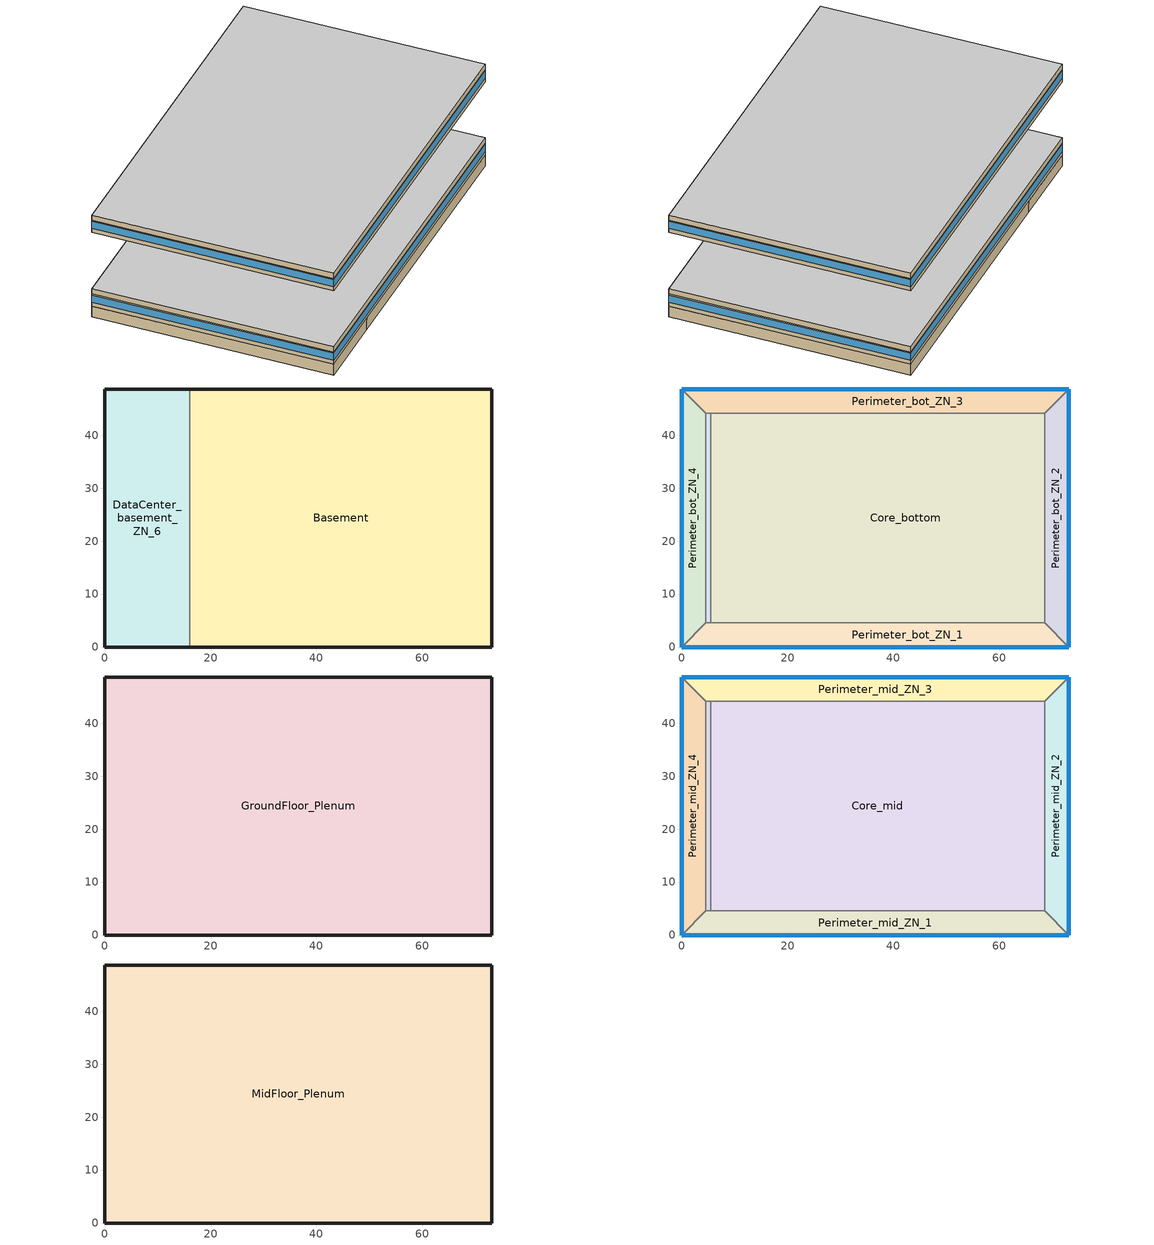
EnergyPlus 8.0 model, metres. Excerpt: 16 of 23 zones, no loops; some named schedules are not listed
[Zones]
Basement
 floor othersidecoefficients (ext_slab_8in_with_carpet): 73.11,48.74 73.11,0 16.08,0 16.08,48.74 z-2.44
 wall othersidecoefficients (basement_wall): 16.08,0 73.11,0 73.11,48.74 16.08,48.74 z-2.44:0
 wall to DataCenter_basement_ZN_6 (int_wall): 16.08,48.74 16.08,0 z-2.44:0
DataCenter_basement_ZN_6
 floor othersidecoefficients (ext_slab_8in_with_carpet): 16.08,48.74 16.08,0 0,0 0,48.74 z-2.44
 wall othersidecoefficients (basement_wall): 16.08,48.74 0,48.74 0,0 16.08,0 z-2.44:0
Core_bottom
 floor to DataCenter_basement_ZN_6 (int_slab_floor): 16.08,44.16 16.08,4.57 5.49,4.57 5.49,44.16 z0
 floor to Basement (int_slab_floor): 68.53,44.16 68.53,4.57 16.08,4.57 16.08,44.16 z0
 wall to Perimeter_bot_ZN_1 (int_wall): 5.49,4.57 68.53,4.57 z0:2.74
 wall to DataCenter_bot_ZN_6 (int_wall): 5.49,44.16 5.49,4.57 z0:2.74
 wall to Perimeter_bot_ZN_3 (int_wall): 68.53,44.16 5.49,44.16 z0:2.74
 wall to Perimeter_bot_ZN_2 (int_wall): 68.53,4.57 68.53,44.16 z0:2.74
 ceiling to GroundFloor_Plenum (DropCeiling): 5.49,44.16 5.49,4.57 68.53,4.57 68.53,44.16 z2.74
Perimeter_bot_ZN_3
 floor to Basement (int_slab_floor): 73.11,48.74 68.53,44.16 16.08,44.16 16.08,48.74 z0
 floor to DataCenter_basement_ZN_6 (int_slab_floor): 16.08,48.74 16.08,44.16 4.57,44.16 0,48.74 z0
 wall outside (nonres_ext_wall): 73.11,48.74 0,48.74 z0:2.74
 wall to Perimeter_bot_ZN_4 (int_wall): 0,48.74 4.57,44.16 z0:2.74
 wall to Perimeter_bot_ZN_2 (int_wall): 68.53,44.16 73.11,48.74 z0:2.74
 wall to DataCenter_bot_ZN_6 (int_wall): 4.57,44.16 5.49,44.16 z0:2.74
 window (Window_U_0.42_SHGC_0.40): 73.11,48.74 0,48.74 z0.91:2.5
 ceiling to GroundFloor_Plenum (DropCeiling): 0,48.74 4.57,44.16 68.53,44.16 73.11,48.74 z2.74
Perimeter_bot_ZN_2
 floor to Basement (int_slab_floor): 73.11,48.74 73.11,0 68.53,4.57 68.53,44.16 z0
 wall outside (nonres_ext_wall): 73.11,0 73.11,48.74 z0:2.74
 wall to Perimeter_bot_ZN_1 (int_wall): 68.53,4.57 73.11,0 z0:2.74
 window (Window_U_0.42_SHGC_0.40): 73.11,0 73.11,48.74 z0.91:2.5
 ceiling to GroundFloor_Plenum (DropCeiling): 68.53,44.16 68.53,4.57 73.11,0 73.11,48.74 z2.74
Perimeter_bot_ZN_1
 floor to DataCenter_basement_ZN_6 (int_slab_floor): 16.08,4.57 16.08,0 0,0 4.57,4.57 z0
 floor to Basement (int_slab_floor): 68.53,4.57 73.11,0 16.08,0 16.08,4.57 z0
 wall outside (nonres_ext_wall): 0,0 73.11,0 z0:2.74
 wall to DataCenter_bot_ZN_6 (int_wall): 5.49,4.57 4.57,4.57 z0:2.74
 wall to Perimeter_bot_ZN_4 (int_wall): 4.57,4.57 0,0 z0:2.74
 window (Window_U_0.42_SHGC_0.40): 0,0 73.11,0 z0.91:2.5
 ceiling to GroundFloor_Plenum (DropCeiling): 4.57,4.57 0,0 73.11,0 68.53,4.57 z2.74
Perimeter_bot_ZN_4
 floor to DataCenter_basement_ZN_6 (int_slab_floor): 4.57,44.16 4.57,4.57 0,0 0,48.74 z0
 wall outside (nonres_ext_wall): 0,48.74 0,0 z0:2.74
 wall to DataCenter_bot_ZN_6 (int_wall): 4.57,4.57 4.57,44.16 z0:2.74
 window (Window_U_0.42_SHGC_0.40): 0,48.74 0,0 z0.91:2.5
 ceiling to GroundFloor_Plenum (DropCeiling): 0,48.74 0,0 4.57,4.57 4.57,44.16 z2.74
DataCenter_bot_ZN_6
 floor to DataCenter_basement_ZN_6 (int_slab_floor): 5.49,44.16 5.49,4.57 4.57,4.57 4.57,44.16 z0
 ceiling to GroundFloor_Plenum (DropCeiling): 4.57,44.16 4.57,4.57 5.49,4.57 5.49,44.16 z2.74
GroundFloor_Plenum
 wall outside (nonres_ext_wall): 73.11,48.74 0,48.74 0,0 73.11,0 73.11,48.74 z2.74:3.96
 ceiling adiabatic (int_slab_ceiling): 0,48.74 0,0 73.11,0 73.11,48.74 z3.96
Core_mid
 floor adiabatic (int_slab_floor): 68.53,44.16 68.53,4.57 5.49,4.57 5.49,44.16 z16.77
 wall to Perimeter_mid_ZN_1 (int_wall): 5.49,4.57 68.53,4.57 z16.77:19.51
 wall to DataCenter_mid_ZN_6 (int_wall): 5.49,44.16 5.49,4.57 z16.77:19.51
 wall to Perimeter_mid_ZN_3 (int_wall): 68.53,44.16 5.49,44.16 z16.77:19.51
 wall to Perimeter_mid_ZN_2 (int_wall): 68.53,4.57 68.53,44.16 z16.77:19.51
 ceiling to MidFloor_Plenum (DropCeiling): 5.49,44.16 5.49,4.57 68.53,4.57 68.53,44.16 z19.51
Perimeter_mid_ZN_3
 floor adiabatic (int_slab_floor): 73.11,48.74 68.53,44.16 4.57,44.16 0,48.74 z16.77
 wall outside (nonres_ext_wall): 73.11,48.74 0,48.74 z16.77:19.51
 wall to Perimeter_mid_ZN_4 (int_wall): 0,48.74 4.57,44.16 z16.77:19.51
 wall to Perimeter_mid_ZN_2 (int_wall): 68.53,44.16 73.11,48.74 z16.77:19.51
 wall to DataCenter_mid_ZN_6 (int_wall): 4.57,44.16 5.49,44.16 z16.77:19.51
 window (Window_U_0.42_SHGC_0.40): 73.11,48.74 0,48.74 z17.68:19.27
 ceiling to MidFloor_Plenum (DropCeiling): 0,48.74 4.57,44.16 68.53,44.16 73.11,48.74 z19.51
Perimeter_mid_ZN_2
 floor adiabatic (int_slab_floor): 73.11,48.74 73.11,0 68.53,4.57 68.53,44.16 z16.77
 wall outside (nonres_ext_wall): 73.11,0 73.11,48.74 z16.77:19.51
 wall to Perimeter_mid_ZN_1 (int_wall): 68.53,4.57 73.11,0 z16.77:19.51
 window (Window_U_0.42_SHGC_0.40): 73.11,0 73.11,48.74 z17.68:19.27
 ceiling to MidFloor_Plenum (DropCeiling): 68.53,44.16 68.53,4.57 73.11,0 73.11,48.74 z19.51
Perimeter_mid_ZN_1
 floor adiabatic (int_slab_floor): 68.53,4.57 73.11,0 0,0 4.57,4.57 z16.77
 wall outside (nonres_ext_wall): 0,0 73.11,0 z16.77:19.51
 wall to DataCenter_mid_ZN_6 (int_wall): 5.49,4.57 4.57,4.57 z16.77:19.51
 wall to Perimeter_mid_ZN_4 (int_wall): 4.57,4.57 0,0 z16.77:19.51
 window (Window_U_0.42_SHGC_0.40): 0,0 73.11,0 z17.68:19.27
 ceiling to MidFloor_Plenum (DropCeiling): 4.57,4.57 0,0 73.11,0 68.53,4.57 z19.51
Perimeter_mid_ZN_4
 floor adiabatic (int_slab_floor): 4.57,44.16 4.57,4.57 0,0 0,48.74 z16.77
 wall outside (nonres_ext_wall): 0,48.74 0,0 z16.77:19.51
 wall to DataCenter_mid_ZN_6 (int_wall): 4.57,4.57 4.57,44.16 z16.77:19.51
 window (Window_U_0.42_SHGC_0.40): 0,48.74 0,0 z17.68:19.27
 ceiling to MidFloor_Plenum (DropCeiling): 0,48.74 0,0 4.57,4.57 4.57,44.16 z19.51
DataCenter_mid_ZN_6
 floor adiabatic (int_slab_floor): 5.49,44.16 5.49,4.57 4.57,4.57 4.57,44.16 z16.77
 ceiling to MidFloor_Plenum (DropCeiling): 4.57,44.16 4.57,4.57 5.49,4.57 5.49,44.16 z19.51
MidFloor_Plenum
 wall outside (nonres_ext_wall): 73.11,48.74 0,48.74 0,0 73.11,0 73.11,48.74 z19.51:20.73
 ceiling adiabatic (int_slab_ceiling): 0,48.74 0,0 73.11,0 73.11,48.74 z20.73
[Building]
Large Office: North Axis {deg}=0; Terrain=City; Loads Convergence Tolerance Value=0.04; Temperature Convergence Tolerance Value {deltaC}=0.2; Solar Distribution=FullInteriorAndExterior; Maximum Number of Warmup Days=25; Minimum Number of Warmup Days=6
[Site:Location]
Site:Location=Boise Air Terminal  Uo_ID_USA Design_Conditions; Latitude {N+ S-}=43.62; Longitude {W- E+}=-116.21; Time Zone Relative to GMT {GMT+/-}=-7; Elevation {m}=701
[SizingPeriod:DesignDay] Day of Month=21; Dry-Bulb Temperature Range Modifier Type=DefaultMultipliers; Humidity Condition Type=Wetbulb; Barometric Pressure {Pa}=93182; Rain {Yes/No}=No; Snow on ground {Yes/No}=No; Daylight Savings Time Indicator=No
Name | Month | Day Type | Maximum Dry-Bulb Temperature {C} | Daily Dry-Bulb Temperature Range {C} | Wetbulb at Maximum Dry-Bulb {C} | Wind Speed {m/s} design conditions vs. traditional 6.71 m/s (15 mph) | Wind Direction {Degrees; N=0, S=180} | Solar Model Indicator | Clearness {0.0 to 1.1} | Wind Speed {m/s} design conditions vs. traditional 3.35 m/s (7mph) | ASHRAE Clear Sky Optical Depth for Beam Irradiance (taub) | ASHRAE Clear Sky Optical Depth for Diffuse Irradiance (taud)
Boise Air Terminal  Uo Ann Htg 99.6% Condns DB | 12 | WinterDesignDay | -16.3 | 0 | -16.3 | 2.3 | 120 | ASHRAEClearSky | 0
Boise Air Terminal  Uo Ann Clg .4% Condns DB=>MWB | 7 | SummerDesignDay | 36.7 | 16.7 | 17.9 |  | 330 | ASHRAETau |  | 4.2 | 0.398 | 2.125
[Site:WaterMainsTemperature]
Calculation Method=Correlation; Annual Average Outdoor Air Temperature {C}=10.26; Maximum Difference In Monthly Average Outdoor Air Temperatures {deltaC}=27.1
[Material]
Name | Roughness | Thickness {m} | Conductivity {W/m-K} | Density {kg/m3} | Specific Heat {J/kg-K} | Thermal Absorptance | Solar Absorptance | Visible Absorptance | Absorptance:Thermal | Absorptance:Solar | Absorptance:Visible
Std Wood 6inch | MediumSmooth | 0.15 | 0.12 | 540 | 1210 | 0.9 | 0.7 | 0.7
AC02 Acoustic Ceiling | MediumSmooth | 0.0127 | 0.057 | 288 | 1339 | 0.9 | 0.7 | 0.2
G01 13mm gypsum board | Smooth | 0.0127 | 0.16 | 800 | 1090 |  |  |  | 0.9 | 0.7 | 0.5
200mm Normalweight concrete wall; 200mm Normalweight concrete floor | MediumRough | 0.2032 | 2.31 | 2322 | 832
100mm Normalweight concrete floor | MediumRough | 0.1016 | 2.31 | 2322 | 832
M10 200mm concrete block basement wall | MediumRough | 0.2032 | 1.326 | 1842 | 912
[Material:NoMass]
CP02 CARPET PAD: VeryRough, 0.21648, 0.9, 0.7, 0.8
Nonres_Exterior_Wall_Insulation: MediumSmooth, 1.63975, 0.9, 0.7, 0.7
[Construction]
InteriorFurnishings: Std Wood 6inch
DropCeiling: AC02 Acoustic Ceiling
int_wall: G01 13mm gypsum board, G01 13mm gypsum board
ext_slab_8in_with_carpet: 200mm Normalweight concrete floor, CP02 CARPET PAD
int_slab_floor: 100mm Normalweight concrete floor, CP02 CARPET PAD
int_slab_ceiling: CP02 CARPET PAD, 100mm Normalweight concrete floor
basement_wall: M10 200mm concrete block basement wall
nonres_ext_wall: 200mm Normalweight concrete wall, Nonres_Exterior_Wall_Insulation, G01 13mm gypsum board
Window_U_0.42_SHGC_0.40: LoE TINT 6MM, AIR 6MM, CLEAR 6MM
[WindowMaterial:Glazing]
CLEAR 6MM: SpectralAverage, 0.006, 0.775, 0.071, 0.071, 0.881, 0.08, 0.08, 0, 0.84, 0.84, 0.9
LoE TINT 6MM: SpectralAverage, , .006, .36, .093, .2, .5, .035, .054, 0, .84, .1, .9
[WindowMaterial:Gas]
AIR 6MM: Gas Type=Air; Thickness {m}=0.0063
[SurfaceProperty:OtherSideCoefficients] Combined Convective Radiative Film Coefficient=0; Constant Temperature=1; Constant Temperature Coefficient=1; External Dry-Bulb Temperature Coefficient=0; Ground Temperature Coefficient=0; Wind Speed Coefficient=0; Zone Air Temperature Coefficient=0; Sinusoidal Variation of Constant Temperature Coefficient=No; Period of Sinusoidal Variation=24
Name | Constant Temperature Schedule
surfPropOthSdCoefBasementAvgWall | scheduleOSCBasementWallSurfaceTemp
surfPropOthSdCoefBasementAvgFloor | scheduleOSCBasementFloorTemp
surfPropOthSdCoefBasementUpperWall | scheduleOSCBasementUpperWallTemp
surfPropOthSdCoefBasementLowerWall | scheduleOSCBasementLowerWallTemp
[Zone]
Name | Type | Multiplier | Ceiling Height {m} | Volume {m3} | Floor Area {m2} | Part of Total Floor Area
Basement; Core_bottom; Perimeter_bot_ZN_3; Perimeter_bot_ZN_2; Perimeter_bot_ZN_1; Perimeter_bot_ZN_4 | 1 | 1 | autocalculate | autocalculate | autocalculate | YES
Core_mid; Perimeter_mid_ZN_3; Perimeter_mid_ZN_2; Perimeter_mid_ZN_1; Perimeter_mid_ZN_4 | 1 | 10 | autocalculate | autocalculate | autocalculate | YES
GroundFloor_Plenum |  | 1 | autocalculate | autocalculate | autocalculate | No
MidFloor_Plenum |  | 10 | autocalculate | autocalculate | autocalculate | No
DataCenter_bot_ZN_6; DataCenter_basement_ZN_6 |  | 1
DataCenter_mid_ZN_6 |  | 10
[InternalMass] Construction=InteriorFurnishings
Name | Zone | Surface Area {m2}
Basement_InternalMass_1 | Basement | 7126.21
Core_bottom_InternalMass_1 | Core_bottom | 5064.65
Core_mid_InternalMass_1 | Core_mid | 5064.65
Perimeter_bot_ZN_3_InternalMass_1 | Perimeter_bot_ZN_3 | 626.8258
Perimeter_bot_ZN_2_InternalMass_1 | Perimeter_bot_ZN_2 | 403.9504
Perimeter_bot_ZN_1_InternalMass_1 | Perimeter_bot_ZN_1 | 626.8354
Perimeter_bot_ZN_4_InternalMass_1 | Perimeter_bot_ZN_4 | 403.9478
Perimeter_mid_ZN_3_InternalMass_1 | Perimeter_mid_ZN_3 | 626.8258
Perimeter_mid_ZN_2_InternalMass_1 | Perimeter_mid_ZN_2 | 403.9504
Perimeter_mid_ZN_1_InternalMass_1 | Perimeter_mid_ZN_1 | 626.8354
Perimeter_mid_ZN_4_InternalMass_1 | Perimeter_mid_ZN_4 | 403.9478
[People] Number of People Schedule=BLDG_OCC_SCH; Number of People Calculation Method=Area/Person; Zone Floor Area per Person {m2/person}=18.5788; Fraction Radiant=0.3; Sensible Heat Fraction=AUTOCALCULATE; Activity Level Schedule=ACTIVITY_SCH; Enable ASHRAE 55 Comfort Warnings=No; Mean Radiant Temperature Calculation Type=ZoneAveraged; Work Efficiency Schedule=WORK_EFF_SCH; Clothing Insulation Schedule=CLOTHING_SCH; Air Velocity Schedule=AIR_VELO_SCH; Thermal Comfort Model 1 Type=FANGER
Name | Zone or ZoneList
Basement | Basement
Core_bottom | Core_bottom
Core_mid | Core_mid
Perimeter_bot_ZN_3 | Perimeter_bot_ZN_3
Perimeter_bot_ZN_2 | Perimeter_bot_ZN_2
Perimeter_bot_ZN_1 | Perimeter_bot_ZN_1
Perimeter_bot_ZN_4 | Perimeter_bot_ZN_4
Perimeter_mid_ZN_3 | Perimeter_mid_ZN_3
Perimeter_mid_ZN_2 | Perimeter_mid_ZN_2
Perimeter_mid_ZN_1 | Perimeter_mid_ZN_1
Perimeter_mid_ZN_4 | Perimeter_mid_ZN_4
[Lights] Schedule=BLDG_LIGHT_SCH; Design Level Calculation Method=Watts/Area; Return Air Fraction=0; Fraction Radiant=0.7; Fraction Visible=0.2; Fraction Replaceable=1; Return Air Fraction Calculated from Plenum Temperature=No
Name | Zone or ZoneList | Watts per Zone Floor Area {W/m | Watts per Zone Floor Area {W/m2}
Basement_Lights | Basement | 8.82641
Core_bottom_Lights | Core_bottom | 8.82641
Core_mid_Lights | Core_mid | 8.82641
Perimeter_bot_ZN_3_Lights | Perimeter_bot_ZN_3 | 8.82641
Perimeter_bot_ZN_2_Lights | Perimeter_bot_ZN_2 | 8.82641
Perimeter_bot_ZN_1_Lights | Perimeter_bot_ZN_1 | 8.82641
Perimeter_bot_ZN_4_Lights | Perimeter_bot_ZN_4 | 8.82641
Perimeter_mid_ZN_3_Lights | Perimeter_mid_ZN_3 | 8.82641
Perimeter_mid_ZN_2_Lights | Perimeter_mid_ZN_2 | 8.82641
Perimeter_mid_ZN_1_Lights | Perimeter_mid_ZN_1 | 8.82641
Perimeter_mid_ZN_4_Lights | Perimeter_mid_ZN_4 | 8.82641
DataCenter_Basement_Lights | DataCenter_basement_ZN_6 |  | 8.82641
DataCenter_bot_Lights | DataCenter_bot_ZN_6 |  | 8.82641
DataCenter_mid_Lights | DataCenter_mid_ZN_6 |  | 8.82641
[ElectricEquipment] Fraction Latent=0; Fraction Radiant=0.5; Fraction Lost=0
Name | Zone or ZoneList | Schedule | Design Level Calculation Method | Design Level {W} | Watts per Zone Floor Area {W/m2}
Basement_MiscPlug_Equip | Basement | Always_on | EquipmentLevel | 13457.5
Core_bottom_MiscPlug_Equip | Core_bottom | BLDG_EQUIP_SCH | EquipmentLevel | 20142.9
Core_mid_MiscPlug_Equip | Core_mid | BLDG_EQUIP_SCH | EquipmentLevel | 20142.8
Perimeter_bot_ZN_3_MiscPlug_Equip | Perimeter_bot_ZN_3 | BLDG_EQUIP_SCH | EquipmentLevel | 2529.24
Perimeter_bot_ZN_2_MiscPlug_Equip | Perimeter_bot_ZN_2 | BLDG_EQUIP_SCH | EquipmentLevel | 1629.94
Perimeter_bot_ZN_1_MiscPlug_Equip | Perimeter_bot_ZN_1 | BLDG_EQUIP_SCH | EquipmentLevel | 2529.28
Perimeter_bot_ZN_4_MiscPlug_Equip | Perimeter_bot_ZN_4 | BLDG_EQUIP_SCH | EquipmentLevel | 1629.93
Perimeter_mid_ZN_3_MiscPlug_Equip | Perimeter_mid_ZN_3 | BLDG_EQUIP_SCH | EquipmentLevel | 2529.24
Perimeter_mid_ZN_2_MiscPlug_Equip | Perimeter_mid_ZN_2 | BLDG_EQUIP_SCH | EquipmentLevel | 1629.94
Perimeter_mid_ZN_1_MiscPlug_Equip | Perimeter_mid_ZN_1 | BLDG_EQUIP_SCH | EquipmentLevel | 2529.28
Perimeter_mid_ZN_4_MiscPlug_Equip | Perimeter_mid_ZN_4 | BLDG_EQUIP_SCH | EquipmentLevel | 1629.93
DataCenter_Basement_MiscPlug_Equip | DataCenter_basement_ZN_6 | ALWAYS_ON | Watts/Area | 0 | 484.423
DataCenter_bot_MiscPlug_Equip | DataCenter_bot_ZN_6 | ALWAYS_ON | Watts/Area | 0 | 215.299
DataCenter_mid_MiscPlug_Equip | DataCenter_mid_ZN_6 | ALWAYS_ON | Watts/Area | 0 | 215.299
[Exterior:FuelEquipment] Fuel Use Type=Electricity
Name | Schedule | Design Level {W}
Elevators | BLDG_ELEVATORS | 244444
Elevators_Lights_Fan | ELEV_LIGHT_FAN_SCH_ADD_DF | 752
[Exterior:Lights] Control Option=AstronomicalClock
Name | Schedule | Design Level {W}
Exterior_Lights_a | Exterior_lighting_schedule_a | 12979.2
Exterior_Lights_b | Exterior_lighting_schedule_b | 43305.1
[Daylighting:Controls] Total Daylighting Reference Points=2; Fraction of Zone Controlled by First Reference Point=0.3857; Fraction of Zone Controlled by Second Reference Point=0.1385; Illuminance Setpoint at First Reference Point {lux}=375; Illuminance Setpoint at Second Reference Point {lux}=375; Lighting Control Type=2; Maximum Allowable Discomfort Glare Index=22; Minimum Input Power Fraction for Continuous Dimming Control=0.3; Minimum Light Output Fraction for Continuous Dimming Control=0.2; Number of Stepped Control Steps=3; Probability Lighting will be Reset When Needed in Manual Stepped Control=1
Name | X-Coordinate of First Reference Point {m} | Y-Coordinate of First Reference Point {m} | Z-Coordinate of First Reference Point {m} | X-Coordinate of Second Reference Point {m} | Y-Coordinate of Second Reference Point {m} | Z-Coordinate of Second Reference Point {m} | Glare Calculation Azimuth Angle of View Direction Clockwise from Zone y-Axis {deg}
Perimeter_bot_ZN_1 | 36.576 | 1.6764 | 0.762 | 36.576 | 3.3528 | 0.762 | 180
Perimeter_bot_ZN_2 | 71.4308 | 24.384 | 0.762 | 69.7544 | 24.384 | 0.762 | 90
Perimeter_bot_ZN_3 | 36.576 | 47.0617 | 0.762 | 36.576 | 45.3847 | 0.762 | 0
Perimeter_bot_ZN_4 | 1.6764 | 24.384 | 0.762 | 3.3528 | 24.384 | 0.762 | 270
Perimeter_mid_ZN_1 | 36.576 | 1.6764 | 17.526 | 36.576 | 3.3528 | 17.526 | 180
Perimeter_mid_ZN_2 | 71.4308 | 24.384 | 17.526 | 69.7544 | 24.384 | 17.526 | 90
Perimeter_mid_ZN_3 | 36.576 | 47.0617 | 17.526 | 36.576 | 45.3847 | 17.526 | 0
Perimeter_mid_ZN_4 | 1.6764 | 24.384 | 17.526 | 3.3528 | 24.384 | 17.526 | 270
[ZoneInfiltration:DesignFlowRate] Schedule=INFIL_SCH_PNNL; Design Flow Rate Calculation Method=Flow/ExteriorArea; Constant Term Coefficient=0; Temperature Term Coefficient=0; Velocity Term Coefficient=0.224; Velocity Squared Term Coefficient=0
Name | Zone or ZoneList | Flow per Exterior Surface Area {m3/s-m2} | Flow per Exterior Surface Area {m3/s-m2}urface Are
Perimeter_bot_ZN_3_Infiltration | Perimeter_bot_ZN_3 | 0.00056896
Perimeter_bot_ZN_2_Infiltration | Perimeter_bot_ZN_2 | 0.00056896
Perimeter_bot_ZN_1_Infiltration | Perimeter_bot_ZN_1 | 0.00056896
Perimeter_bot_ZN_4_Infiltration | Perimeter_bot_ZN_4 | 0.00056896
Perimeter_mid_ZN_3_Infiltration | Perimeter_mid_ZN_3 | 0.00056896
Perimeter_mid_ZN_2_Infiltration | Perimeter_mid_ZN_2 | 0.00056896
Perimeter_mid_ZN_1_Infiltration | Perimeter_mid_ZN_1 | 0.00056896
Perimeter_mid_ZN_4_Infiltration | Perimeter_mid_ZN_4 | 0.00056896
GroundFloor_Plenum_Infiltration | GroundFloor_Plenum |  | 0.00056896
MidFloor_Plenum_Infiltration | MidFloor_Plenum |  | 0.00056896
[AvailabilityManager:Scheduled] Schedule=Always_On
AirLoop DataCenter Basement Availability; AirLoop DataCenter bot Availability; AirLoop DataCenter mid Availability; AirLoop DataCenter top Availability
[AvailabilityManager:NightCycle] Applicability Schedule=Always_On; Fan Schedule=HVACOperationSchd; Control Type=CycleOnAny; Thermostat Tolerance {deltaC}=1; Cycling Run Time {s}=1800
CAV_bas Availability Manager; VAV_bot WITH REHEAT Availability Manager; VAV_mid WITH REHEAT Availability Manager; VAV_top WITH REHEAT Availability Manager
[AirLoopHVAC:ReturnPlenum]
Name | Zone
GroundFloor_Return_Plenum | GroundFloor_Plenum
MidFloor_Return_Plenum | MidFloor_Plenum
[EnergyManagementSystem:Sensor]
Name | Output:Variable or Output:Meter | Output:Variable or Output:Meter Index Key
T_OA | Site Outdoor Air Drybulb Temperature
Facility_Int_LTG | InteriorLights:Electricity
SensedCurveInput | Performance Curve Input Variable 1 Value | Tower_Fan_Curve
SensedCurveValue | Performance Curve Output Value | Tower_Fan_Curve
OAT | Site Outdoor Air Drybulb Temperature | Environment
[EnergyManagementSystem:Actuator]
Name | Actuated Component Unique | Actuated Component Type | Actuated Component Control Type
DataCenter_ExtraWaterHeatC_SP | AirLoop DataCenter Basement Supply Air Outlet | System Node Setpoint | Temperature Setpoint
DataCenter_ExtraElecHeatC_Status | DataCenter_ExtraElecHeatC_Sch | Schedule:Compact | Schedule Value
DataCenter_ExtraWaterHeatC_Status | DataCenter_ExtraWaterHeatC_Sch | Schedule:Compact | Schedule Value
TowerCurveOutput | Tower_Fan_Curve | Curve | Curve Result
BoilerCurve | HEATSYS1 BOILER EFFICIENCY CURVE | Curve | Curve Result
CLGSETP_SCH_Actuator | CLGSETP_SCH_Yes_Optimum | Schedule:Compact | Schedule Value
HTGSETP_SCH_Actuator | HTGSETP_SCH_Yes_Optimum | Schedule:Compact | Schedule Value
[EnergyManagementSystem:ProgramCallingManager]
DataCenter_Main_Manager: InsideHVACSystemIterationLoop; DataCenter_Main
Transformer_Load_Prog_Manager: AfterPredictorAfterHVACManagers; Transformer_Load_Prog
